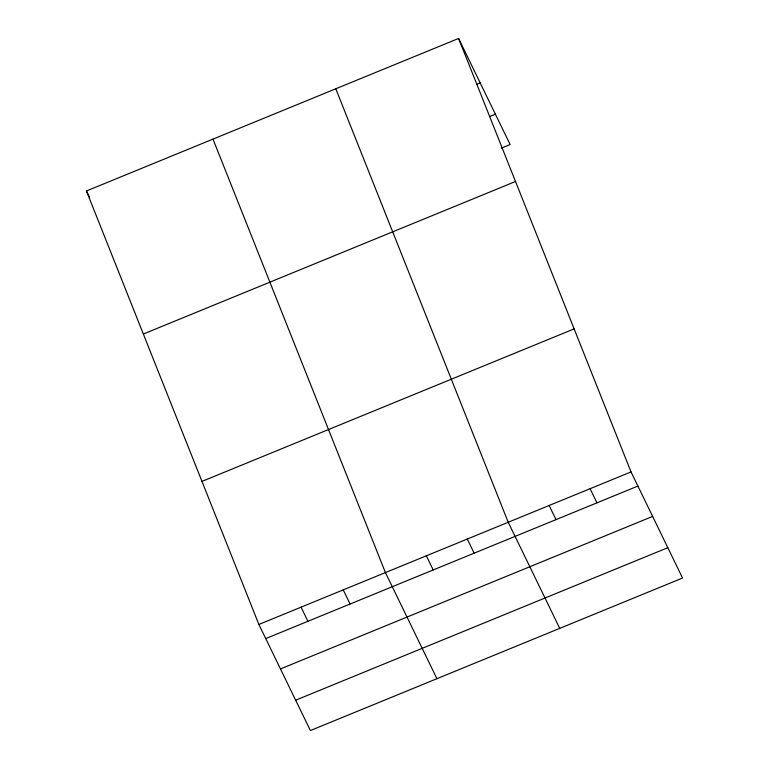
<?xml version="1.0" encoding="UTF-8"?>
<svg xmlns="http://www.w3.org/2000/svg" width="769" height="769" viewBox="0 0 769 769"><rect width="100%" height="100%" fill="white"/><g stroke="black" fill="none" stroke-linecap="round" stroke-linejoin="round"><path stroke-width="1.15" d="M458.603 38.45L631.032 471.926L682.555 578.028L310.397 730.55L258.874 624.457L86.445 190.972L458.603 38.45L510.126 144.543L501.273 148.177M476.886 84.292L480.202 82.937M489.853 116.465L495.39 114.197M143.351 334.025L515.509 181.494M201.978 481.404L574.135 328.882M258.874 624.457L631.032 471.926M265.738 638.587L637.895 486.066M280.474 668.934L652.631 516.412M295.661 700.203L667.819 547.682M590.102 488.709L596.965 502.839M549.162 505.483L556.025 519.623M559.745 628.36L508.222 522.266L335.793 88.781M467.283 539.04L474.146 553.171M426.353 555.814L433.216 569.954M436.927 678.691L385.413 572.597L212.984 139.112M343.234 589.881L350.097 604.021M301.054 607.164L307.917 621.304M86.445 190.972L89.387 197.037"/></g></svg>
